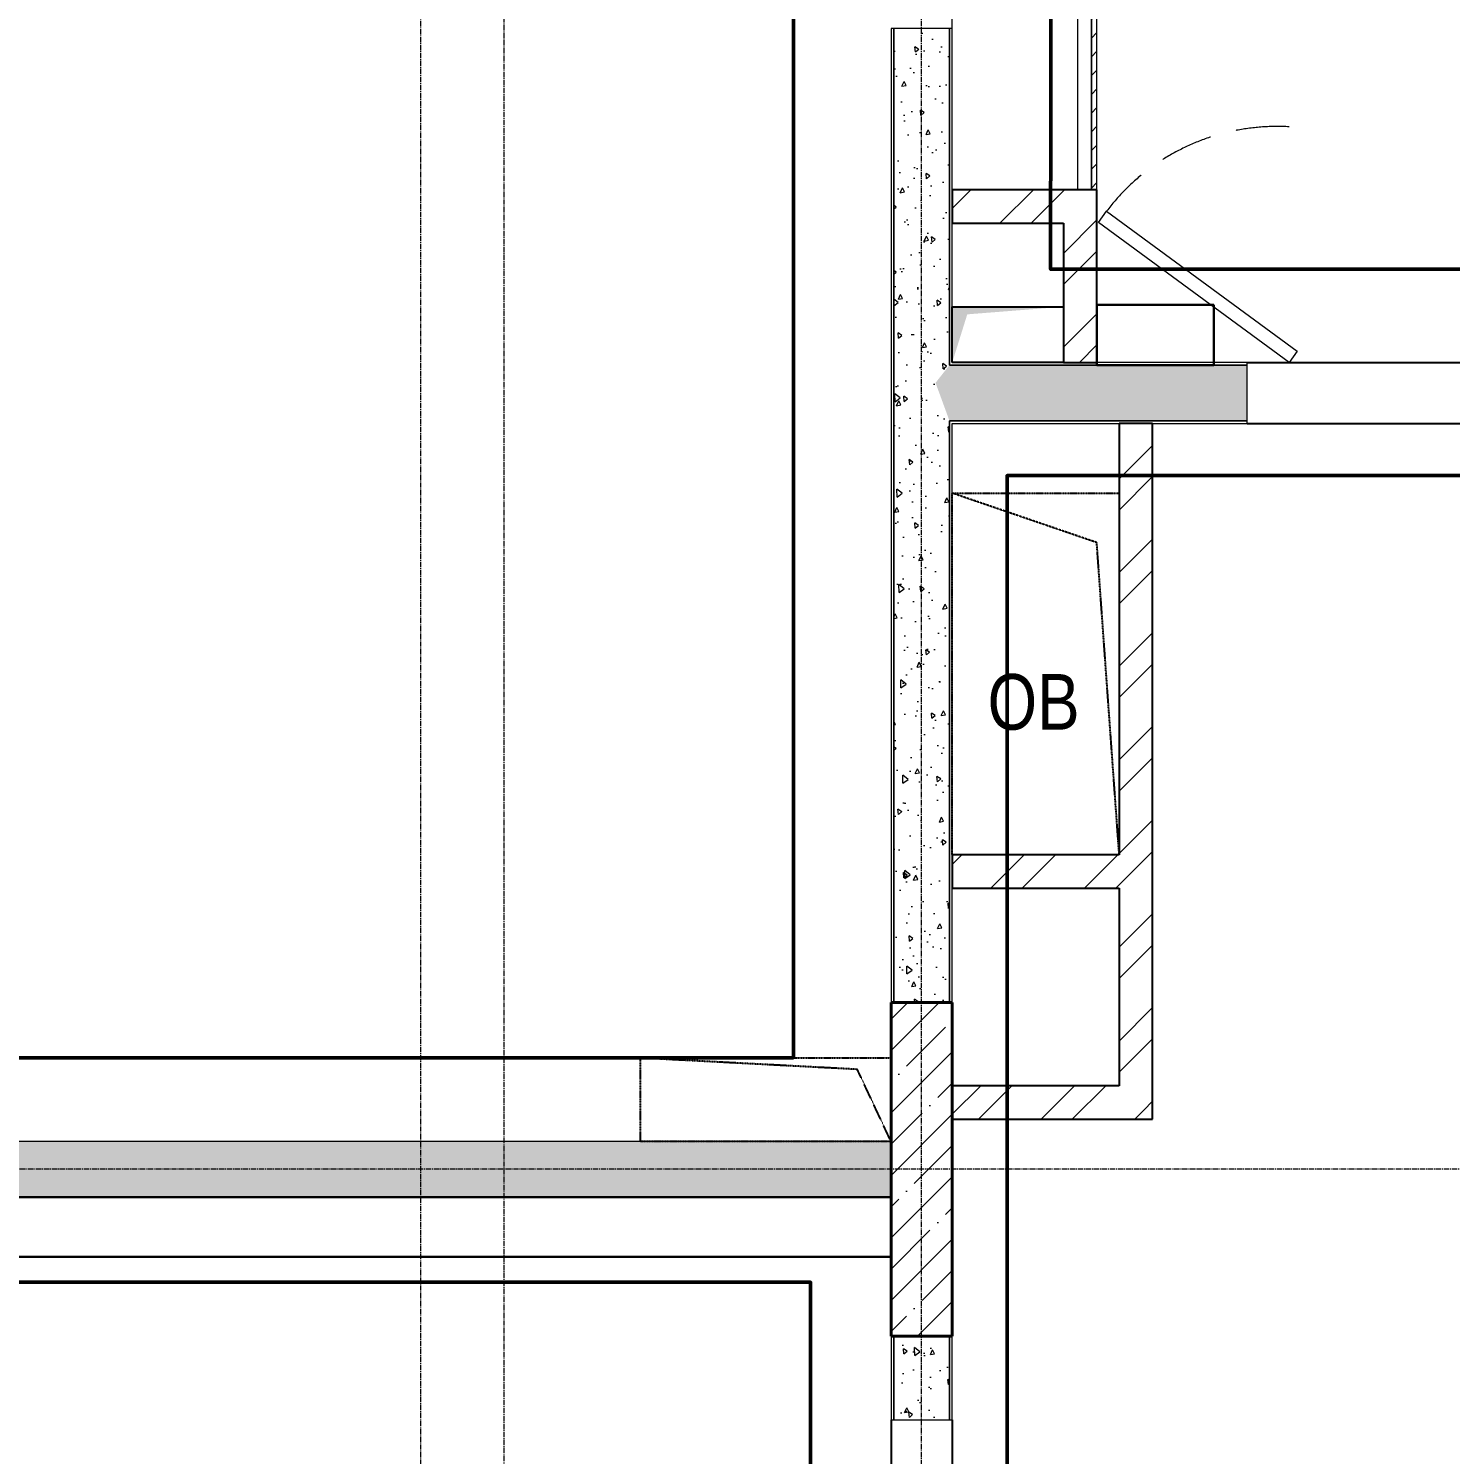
# Model space of a CAD drawing. Header units: millimetres. Extents: x -7155 to 483283, y -227682 to 148426.
# Drawn here: x 4591 to 9700, y 34975 to 40100 of the extents above; entities that cross this region are included whole.
import ezdxf

# ---------------------------------------------------------------- set-up
doc = ezdxf.new("R2010")
doc.units = ezdxf.units.MM
for name, pattern in [('CENTER2', [28.575, 19.05, -3.175, 3.175, -3.175]), ('DASHED', [19.05, 12.7, -6.35]), ('HIDDEN', [9.525, 6.35, -3.175]), ('HIDDEN2', [4.7625, 3.175, -1.5875])]:
    doc.linetypes.add(name, pattern=pattern)
for name, color, linetype, lineweight in [('АР_Двери_внутренние_антипаника', 7, 'Continuous', 0), ('АР_Колонны', 70, 'Continuous', 30), ('АР_Стены ГКЛ', 1, 'Continuous', 15), ('АР_Стены ЖБ', 7, 'Continuous', 30), ('АР_Стены кирпич', 32, 'Continuous', 25), ('АР_Стены ПЕНОблок', 52, 'Continuous', 20), ('АР_Тонкая', 254, 'Continuous', 5), ('АР_Штриховка', 8, 'Continuous', 0), ('ОВ_Классы', 1, 'Continuous', 0), ('ОВ_Отопление', 30, 'Continuous', 5), ('осново', 7, 'Continuous', 30)]:
    doc.layers.add(name, color=color, linetype=linetype, lineweight=lineweight)
for name, color, linetype, lineweight, true_color in [('АР_Оси_РД_100', 7, 'Continuous', 0, 0x525252), ('МАГНИТЫ', 7, 'Continuous', 0, 0xd100d1), ('РД_Витраж_вн', 7, 'Continuous', 25, 0x148aff), ('РД_Оси_100', 7, 'Continuous', 0, 0x525252), ('РД_проем_инж перемыч_фахверк', 7, 'Continuous', 18, 0xff1f1f)]:
    doc.layers.add(name, color=color, linetype=linetype, lineweight=lineweight, true_color=true_color)
doc.layers.add('РД_Проем', color=230, linetype='Continuous', lineweight=0, plot=False)
doc.styles.add('style1', font='ARIALN.TTF')

# ---------------------------------------------------------------- blocks, each defined once
blk = doc.blocks.new('СОШ_2200_АР_ОСИ_М100_28.05.24')
at = {"layer": 'АР_Оси_РД_100', "linetype": 'CENTER2'}
blk.add_line((29555, 36000), (-5954.958, 36000), dxfattribs=at)
for points in [[(5849.555, 139938.679), (6000, 139538.679), (6000, -6194.559)], [(6300, -6195.83), (6300, 139538.679), (6450, 139938.679)], [(7800, -6155), (7800, 139938.679)]]:
    blk.add_lwpolyline(points, dxfattribs=at)

msp = doc.modelspace()

# ---------------------------------------------------------------- hatches: boundary and pattern name
at = {"layer": 'АР_Стены ГКЛ', "linetype": 'Continuous', "lineweight": 0, "true_color": 0x000000}
h = msp.add_hatch(dxfattribs=at)
h.set_pattern_fill('ANSI31', color=18, scale=15, angle=-360, style=0)
h.paths.add_polyline_path([(8430, 41390), (8410, 41370), (8410, 39520), (8430, 39520)], flags=0)
at = {"layer": 'АР_Штриховка', "linetype": 'Continuous', "lineweight": 0, "true_color": 0x000000}
h = msp.add_hatch(dxfattribs=at)
h.set_pattern_fill('AR-CONC', color=18, angle=-315, style=0)
h.paths.add_polyline_path([(7900, 40100), (7700, 40100), (7700, 38900), (7850, 38826.7), (7900, 38890)], flags=0)
h.paths.add_polyline_path([(7900, 38690), (7850, 38826.7), (7700, 38900), (7700, 36600), (7900, 36600)], flags=0)
h = msp.add_hatch(dxfattribs=at)
h.set_pattern_fill('ANSI32', color=18, scale=25, style=0)
h.paths.add_polyline_path([(7910, 39520), (7910, 39400), (8310, 39400), (8430, 39520)], flags=0)
h = msp.add_hatch(dxfattribs=at)
h.set_pattern_fill('ANSI32', color=18, scale=25, angle=-360, style=0)
h.paths.add_polyline_path([(8430, 39520), (8310, 39400), (8310, 38900), (8430, 38900)], flags=0)
h = msp.add_hatch(dxfattribs=at)
h.set_pattern_fill('AR-CONC', color=18, angle=405, style=0)
h.paths.add_polyline_path([(12190, 38690), (12190, 38890), (11790, 38890), (11790, 38690)], flags=0)
h.paths.add_polyline_path([(11790, 38690), (11790, 38890), (10970, 38890), (10970, 38690)], flags=0)
h.paths.add_polyline_path([(8970, 38690), (8970, 38890), (8310, 38890), (8310, 38690)], flags=0)
h.paths.add_polyline_path([(8310, 38690), (8310, 38890), (7900, 38890), (7850, 38826.7), (7900, 38690)], flags=0)
h = msp.add_hatch(dxfattribs=at)
h.set_pattern_fill('ANSI32', color=18, scale=25, angle=-360, style=0)
h.paths.add_polyline_path([(8630, 38680), (8510, 38680), (8510, 37130), (8540, 37090), (8630, 37130)], flags=0)
h.paths.add_polyline_path([(8630, 37130), (8540, 37090), (8510, 37010), (8510, 36300), (8630, 36180)], flags=0)
h = msp.add_hatch(dxfattribs=at)
h.set_pattern_fill('ANSI32', color=18, scale=25, angle=-360, style=0)
h.paths.add_polyline_path([(8510, 37010), (8540, 37090), (8510, 37130), (7910, 37130), (7910, 37010)], flags=0)
at = {"layer": 'АР_Штриховка', "linetype": 'Continuous', "lineweight": 5, "true_color": 0x000000}
h = msp.add_hatch(dxfattribs=at)
h.set_pattern_fill('ANSI35', color=18, scale=25, style=0)
h.paths.add_polyline_path([(7690, 35400), (7910, 35400), (7910, 36600), (7690, 36600)], flags=0)
at = {"layer": 'АР_Штриховка', "linetype": 'Continuous', "lineweight": 0, "true_color": 0x000000}
h = msp.add_hatch(dxfattribs=at)
h.set_pattern_fill('ANSI32', color=18, scale=25, angle=-360, style=0)
h.paths.add_polyline_path([(8630, 36180), (8510, 36300), (7910, 36300), (7910, 36180)], flags=0)
h = msp.add_hatch(dxfattribs=at)
h.set_pattern_fill('AR-CONC', color=18, angle=45, style=0)
h.paths.add_polyline_path([(120, 36100), (120, 35900), (7690, 35900), (7690, 36100)], flags=0)
h = msp.add_hatch(dxfattribs=at)
h.set_pattern_fill('AR-CONC', color=18, angle=-315, style=0)
h.paths.add_polyline_path([(7900, 35400), (7700, 35400), (7700, 35100), (7900, 35100)], flags=0)
h.paths.add_polyline_path([(7900, 32200), (7700, 32200), (7700, 31700), (7900, 31700)], flags=0)

# ---------------------------------------------------------------- linework, layer by layer
at = {"color": 18, "linetype": 'Continuous', "true_color": 0x000000}
for p, q in [((7910, 38900), (7910, 39100)), ((7910, 39100), (8310, 39100)), ((8310, 39100), (8310, 38900)), ((8310, 38900), (7910, 38900))]:
    msp.add_line(p, q, dxfattribs=at)
at = {"color": 18, "linetype": 'HIDDEN', "ltscale": 0.07, "true_color": 0x000000}
for p, q in [((7910, 37130), (7910, 38430)), ((7910, 38430), (8510, 38430)), ((8429.2, 38252.4), (7910, 38430)), ((8510, 38430), (8510, 37130)), ((8510, 37130), (8429.2, 38252.4)), ((8510, 37130), (7910, 37130)), ((6790, 36100), (6790, 36400)), ((6790, 36400), (7690, 36400)), ((7568.8, 36359), (6790, 36400)), ((7690, 36400), (7690, 36100)), ((7690, 36100), (7568.8, 36359)), ((7690, 36100), (6790, 36100))]:
    msp.add_line(p, q, dxfattribs=at)
at = {"color": 1, "lineweight": 50}
for points in [[(8308, 63335), (13325, 63335), (13325, 67891), (19479, 67891), (19479, 61626), (11841, 61626), (11841, 39235), (8263, 39235), (8308, 63335)], [(12013, 13770), (8049, 13770), (8049, 23114), (8049, 23114), (340.2, 23121.1), (340.2, 26400), (8107, 26400), (8107, 38493), (11900, 38493), (11906.3, 33940.1), (11084, 33940.1), (11084, 32130), (11084, 25094), (20554, 25094), (20520, 26066), (26487, 26066), (26487, 25653), (27232, 25653), (27232, 22077), (26434, 22077), (26434, 21700), (11906, 21700), (11906, 13770)]]:
    msp.add_lwpolyline(points, dxfattribs=at)
for points in [[(7340, 36400), (525, 36400), (525, 44884), (7340, 44884)], [(418, 27069), (7401, 27069), (7401, 35594), (418, 35594)]]:
    msp.add_lwpolyline(points, close=True, dxfattribs=at)
at = {"color": 18, "linetype": 'Continuous', "true_color": 0x000000}
msp.add_solid([(7910, 38900), (7910, 39100), (7963.9, 39072.7), (8310, 39100)], dxfattribs=at)
at = {"layer": 'АР_Двери_внутренние_антипаника', "color": 18, "lineweight": 0, "true_color": 0x000000}
for p, q in [((8435.1, 39403.4), (8464.7, 39443.7)), ((8464.7, 39443.7), (9149.6, 38940.3)), ((9120, 38900), (8435.1, 39403.4)), ((9149.6, 38940.3), (9120, 38900))]:
    msp.add_line(p, q, dxfattribs=at)
at = {"layer": 'АР_Двери_внутренние_антипаника', "color": 18, "linetype": 'DASHED', "lineweight": 0, "ltscale": 15, "true_color": 0x000000}
msp.add_arc((9076.5, 38980.7), 767.2, 86.7483, 142.8816, dxfattribs=at)
at = {"layer": 'АР_Колонны', "color": 18, "linetype": 'HIDDEN2', "lineweight": 25, "true_color": 0x000000}
for p, q in [((7690, 36600), (7910, 36600)), ((7690, 35400), (7690, 36600)), ((7910, 36600), (7910, 35400)), ((7910, 35400), (7690, 35400))]:
    msp.add_line(p, q, dxfattribs=at)
at = {"layer": 'АР_Колонны', "color": 18, "linetype": 'Continuous', "lineweight": 30, "true_color": 0x000000}
for p, q in [((7910, 36600), (7690, 36600)), ((7690, 36600), (7690, 35400)), ((7910, 35400), (7910, 36600)), ((7690, 35400), (7910, 35400))]:
    msp.add_line(p, q, dxfattribs=at)
at = {"layer": 'АР_Стены ГКЛ', "color": 18, "linetype": 'Continuous', "lineweight": 5, "true_color": 0x000000}
for p, q in [((8410, 39520), (8410, 41370)), ((8410, 41370), (8410, 39520)), ((8430, 39520), (8430, 41390)), ((8360, 41320), (8360, 39520)), ((8360, 39520), (8410, 39520)), ((8410, 39520), (8430, 39520))]:
    msp.add_line(p, q, dxfattribs=at)
at = {"layer": 'АР_Стены ЖБ', "color": 18, "linetype": 'Continuous', "lineweight": 40, "true_color": 0x000000}
for p, q in [((7910, 36600), (7690, 36600)), ((7690, 36600), (7690, 35400)), ((7910, 35400), (7910, 36600)), ((7690, 35400), (7910, 35400))]:
    msp.add_line(p, q, dxfattribs=at)
at = {"layer": 'АР_Стены кирпич', "color": 18, "linetype": 'Continuous', "lineweight": 25, "true_color": 0x000000}
for p, q in [((7910, 39520), (7910, 39400)), ((8430, 39520), (7910, 39520)), ((8430, 38900), (8430, 39520)), ((7910, 39400), (8310, 39400)), ((8310, 39400), (8310, 38900)), ((8310, 38900), (8430, 38900)), ((8630, 38680), (8510, 38680)), ((8510, 38680), (8510, 37130)), ((8630, 37130), (8630, 38680)), ((8510, 37130), (7910, 37130)), ((7910, 37130), (7910, 37010)), ((8630, 36180), (8630, 37130)), ((7910, 37010), (8510, 37010)), ((8510, 37010), (8510, 36300)), ((8510, 36300), (7910, 36300)), ((7910, 36300), (7910, 36180)), ((7910, 36180), (8630, 36180))]:
    msp.add_line(p, q, dxfattribs=at)
at = {"layer": 'АР_Стены ПЕНОблок', "color": 18, "linetype": 'Continuous', "lineweight": 20, "true_color": 0x000000}
for p, q in [((7900, 40100), (7700, 40100)), ((7700, 40100), (7700, 38900)), ((7900, 38890), (7900, 40100)), ((7700, 38900), (7700, 36600)), ((8310, 38890), (7900, 38890)), ((8970, 38890), (8310, 38890)), ((8970, 38690), (8970, 38890)), ((7900, 38690), (8310, 38690)), ((7900, 36600), (7900, 38690)), ((8310, 38690), (8970, 38690)), ((7700, 36600), (7900, 36600)), ((7690, 36100), (120, 36100)), ((7690, 35900), (7690, 36100)), ((120, 35900), (7690, 35900)), ((7900, 35400), (7700, 35400)), ((7700, 35400), (7700, 35100)), ((7900, 35100), (7900, 35400)), ((7700, 35100), (7900, 35100))]:
    msp.add_line(p, q, dxfattribs=at)
at = {"layer": 'АР_Тонкая', "color": 18, "linetype": 'Continuous', "lineweight": 0, "true_color": 0x000000}
for p, q in [((7700, 40100), (7690, 40100)), ((7690, 40100), (7690, 38900)), ((7700, 38900), (7700, 40100)), ((7910, 40100), (7900, 40100)), ((7900, 40100), (7900, 38890)), ((7910, 38900), (7910, 40100)), ((7690, 38900), (7690, 36600)), ((7700, 36600), (7700, 38900)), ((8310, 38900), (7910, 38900)), ((8970, 38900), (8310, 38900)), ((8970, 38890), (8970, 38900)), ((7900, 38890), (8310, 38890)), ((8310, 38890), (8970, 38890)), ((8310, 38690), (7900, 38690)), ((7900, 38690), (7900, 36600)), ((7910, 38680), (8310, 38680)), ((7910, 36600), (7910, 38680)), ((8970, 38690), (8310, 38690)), ((8310, 38680), (8970, 38680)), ((8970, 38680), (8970, 38690)), ((7690, 36600), (7700, 36600)), ((7900, 36600), (7910, 36600)), ((7700, 35400), (7690, 35400)), ((7690, 35400), (7690, 35100)), ((7700, 35100), (7700, 35400)), ((7910, 35400), (7900, 35400)), ((7900, 35400), (7900, 35100)), ((7910, 35100), (7910, 35400)), ((7690, 35100), (7700, 35100)), ((7900, 35100), (7910, 35100))]:
    msp.add_line(p, q, dxfattribs=at)
at = {"layer": 'МАГНИТЫ', "color": 18, "lineweight": 30, "true_color": 0x000000}
for p, q in [((8430, 38890), (8430, 39106.7)), ((8430, 39106.7), (8849.7, 39106.7)), ((8430, 38890), (8430, 39106.7)), ((8430, 39106.7), (8849.7, 39106.7)), ((8849.7, 39106.7), (8849.7, 38890)), ((8849.7, 39106.7), (8849.7, 38890)), ((8849.7, 38890), (8430, 38890)), ((8849.7, 38890), (8430, 38890))]:
    msp.add_line(p, q, dxfattribs=at)
at = {"layer": 'ОВ_Отопление', "color": 18, "true_color": 0x000000}
for p, q in [((7910, 39520), (7910, 41320)), ((8260, 41320), (8260, 39520)), ((8260, 39520), (7910, 39520))]:
    msp.add_line(p, q, dxfattribs=at)
at = {"layer": 'осново', "color": 3}
msp.add_lwpolyline([(100, 35900), (7690, 35900), (7690, 35685.9), (100, 35685.9)], close=True, dxfattribs=at)
at = {"layer": 'РД_Витраж_вн', "color": 18, "linetype": 'Continuous', "lineweight": 25, "true_color": 0x000000}
for p, q in [((8970, 38900), (10970, 38900)), ((8970, 38680), (10970, 38680)), ((7690, 35100), (7690, 32200)), ((7910, 35100), (7910, 32200))]:
    msp.add_line(p, q, dxfattribs=at)
at = {"layer": 'РД_Проем', "color": 18, "linetype": 'Continuous', "lineweight": 0, "true_color": 0x000000}
for p, q in [((8970, 38900), (10970, 38900)), ((8970, 38680), (10970, 38680)), ((7690, 35100), (7690, 32200)), ((7910, 35100), (7910, 32200))]:
    msp.add_line(p, q, dxfattribs=at)
at = {"layer": 'РД_проем_инж перемыч_фахверк', "color": 18, "linetype": 'Continuous', "lineweight": 18, "true_color": 0x000000}
for p, q in [((8970, 38900), (10970, 38900)), ((8970, 38680), (10970, 38680)), ((7690, 35100), (7690, 32200)), ((7910, 35100), (7910, 32200))]:
    msp.add_line(p, q, dxfattribs=at)

# ---------------------------------------------------------------- block references
at = {"layer": 'РД_Оси_100'}
msp.add_blockref('СОШ_2200_АР_ОСИ_М100_28.05.24', (0, 0), dxfattribs=at)

# ---------------------------------------------------------------- texts
at = {"layer": 'ОВ_Классы', "color": 18, "lineweight": 50, "true_color": 0x000000, "style": 'style1'}
msp.add_text('ОВ', height=200, dxfattribs=at).set_placement((8036.7, 37579.9))

doc.saveas('drawing.dxf')
